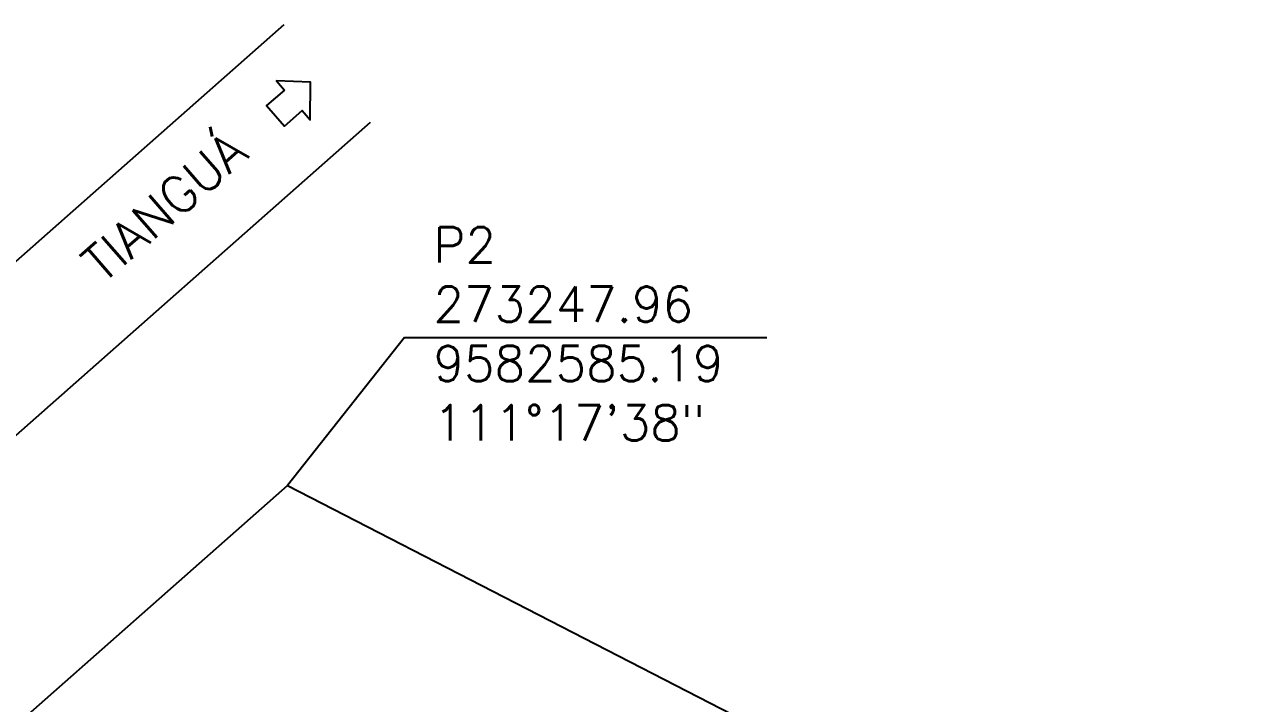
# Model space of a CAD drawing. Header units: millimetres. Extents: x 272118 to 273910, y 9581933 to 9583029.
# Drawn here: x 273223.8 to 273336.9, y 9582565.1 to 9582627.6 of the extents above; entities that cross this region are included whole.
import ezdxf

# ---------------------------------------------------------------- set-up
doc = ezdxf.new("R2010")
doc.units = ezdxf.units.MM
doc.header["$PDMODE"] = 35
for name, color, linetype in [('ARQ-COTAS', 30, 'Continuous'), ('ARQ-PENA-01', 1, 'Continuous'), ('ARQ-TEXTO2', 2, 'Continuous'), ('ARQ-TEXTO3', 3, 'Continuous'), ('TERRENO', 6, 'Continuous')]:
    doc.layers.add(name, color=color, linetype=linetype)
doc.styles.add('ROMANS', font='romans.shx')
doc.styles.add('Romans_Anot', font='romans.shx')
doc.dimstyles.new('Escala 1-1000', dxfattribs={"dimscale": 15, "dimtxt": 0.2, "dimasz": 0.15, "dimexe": 0.1, "dimexo": 0.2, "dimgap": 0.15, "dimtad": 1, "dimzin": 4, "dimdsep": 46, "dimtxsty": 'Romans_Anot', "dimblk": 'OBLIQUE', "dimcen": 0.25, "dimse1": 1, "dimse2": 1, "dimsd1": 1, "dimsd2": 1, "dimclrd": 256, "dimclre": 256, "dimclrt": 2, "dimaunit": 1, "dimadec": 3, "dimazin": 0, "dimtfac": 1, "dimtix": 1, "dimtmove": 2, "dimatfit": 3, "dimfxl": 0, "dimlwd": -1, "dimlwe": -1, "dimarcsym": 0})

# ---------------------------------------------------------------- blocks, each defined once
blk = doc.blocks.new('*D35')
at = {"layer": 'Defpoints', "color": 0, "transparency": 16777216}
for p in [(273247.96, 9582585.19), (273253.67, 9582578.73), (273173, 9582519)]:
    blk.add_point(p, dxfattribs=at)
at = {"layer": 'ARQ-COTAS', "color": 2, "transparency": 16777216, "insert": (273213.71, 9582548.44), "char_height": 3, "attachment_point": 5, "rotation": 41.4483, "style": 'Romans_Anot'}
blk.add_mtext('100.00', dxfattribs=at)
blk = doc.blocks.new('_Oblique')
at = {"color": 0, "linetype": 'ByBlock', "lineweight": -2}
blk.add_line((-0.5, -0.5), (0.5, 0.5), dxfattribs=at)
blk = doc.blocks.new('*D38')
at = {"layer": 'Defpoints', "color": 0, "transparency": 16777216}
for p in [(273247.96, 9582585.19), (273244.88, 9582579.22), (273336.85, 9582539.39)]:
    blk.add_point(p, dxfattribs=at)
at = {"layer": 'ARQ-COTAS', "color": 2, "transparency": 16777216, "insert": (273291.04, 9582559.65), "char_height": 3, "attachment_point": 5, "rotation": 332.7421, "style": 'Romans_Anot'}
blk.add_mtext('100.00', dxfattribs=at)

msp = doc.modelspace()

# ---------------------------------------------------------------- linework, layer by layer
at = {"layer": 'ARQ-COTAS', "linetype": 'Continuous'}
for q in [(273247.955, 9582585.194), (273292.012, 9582598.794)]:
    msp.add_line((273258.692, 9582598.794), q, dxfattribs=at)
at = {"layer": 'ARQ-PENA-01'}
for p, q in [((273120.025, 9582514.909), (273247.636, 9582627.604)), ((273127.969, 9582505.915), (273255.579, 9582618.609))]:
    msp.add_line(p, q, dxfattribs=at)
at = {"layer": 'ARQ-TEXTO3'}
msp.add_lwpolyline([(273247.658, 9582621.581), (273246.025, 9582620.161), (273247.671, 9582618.268), (273249.304, 9582619.687), (273250.036, 9582618.846), (273250.066, 9582622.313), (273246.927, 9582622.422)], close=True, dxfattribs=at)
at = {"layer": 'TERRENO'}
for p, q in [((273173, 9582519), (273247.955, 9582585.194)), ((273247.955, 9582585.194), (273336.851, 9582539.395))]:
    msp.add_line(p, q, dxfattribs=at)

# ---------------------------------------------------------------- texts
at = {"layer": 'ARQ-TEXTO2', "insert": (273261.37, 9582608.97), "char_height": 3.276, "attachment_point": 1, "style": 'ROMANS'}
msp.add_mtext('P2\\P{\\C2;273247.96\\P9582585.19\\P111°17\'38"}', dxfattribs=at)
at = {"layer": 'ARQ-TEXTO3', "insert": (273236.631, 9582610.827), "char_height": 3.36, "attachment_point": 5, "rotation": 41, "style": 'ROMANS'}
msp.add_mtext('TIANGUÁ', dxfattribs=at)

# ---------------------------------------------------------------- dimensions: what is measured, and where the dimension line sits
at = {"layer": 'ARQ-COTAS'}
for p1, distance, picture, middle in [((273173, 9582519), -8.626, '*D35', (273213.705, 9582548.442)), ((273336.851, 9582539.395), 6.72, '*D38', (273291.043, 9582559.655))]:
    dim = msp.add_aligned_dim(p1=p1, p2=(273247.955, 9582585.194), distance=distance, dimstyle='Escala 1-1000', dxfattribs=at)
    dim.commit()
    dim.dimension.update_dxf_attribs({"geometry": picture, "text_midpoint": middle})

doc.saveas('drawing.dxf')
